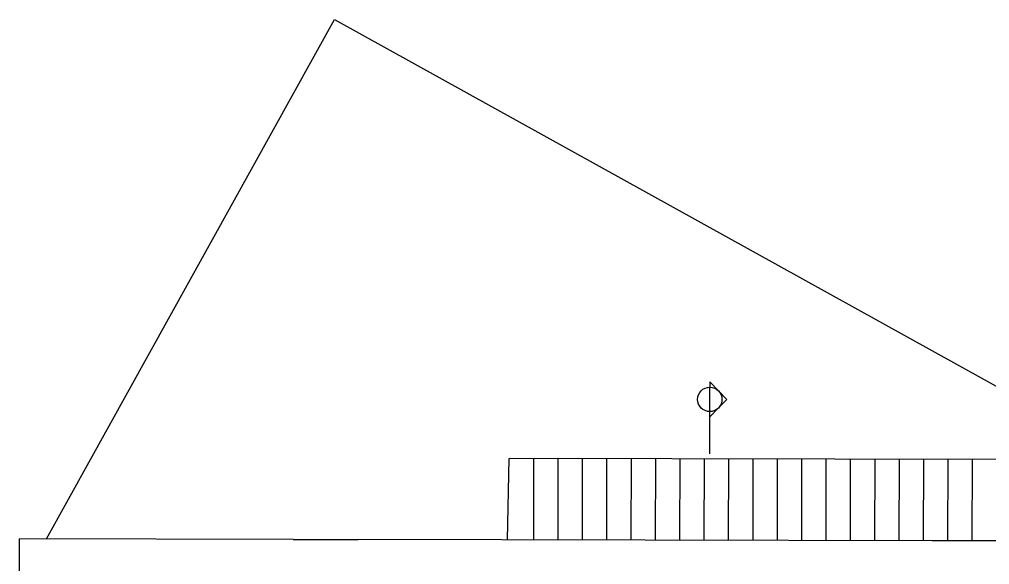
# Model space of a CAD drawing. Header units: millimetres. Extents: x 4804 to 8663, y 84 to 4858.
# Drawn here: x 6526 to 7720, y 4187 to 4858 of the extents above; entities that cross this region are included whole.
import ezdxf

# ---------------------------------------------------------------- set-up
doc = ezdxf.new("R2010")
doc.units = ezdxf.units.MM
for name, color, linetype in [('A-FLOOR-STRS', 3, 'Continuous'), ('A-WALL-FULL-EXTR', 1, 'Continuous'), ('QUOTE', 5, 'Continuous')]:
    doc.layers.add(name, color=color, linetype=linetype)

msp = doc.modelspace()

# ---------------------------------------------------------------- linework, layer by layer
at = {"layer": 'A-FLOOR-STRS'}
for p, q in [((7126.997, 4217.596), (7128.916, 4317.577)), ((7730.297, 4316.401), (7128.916, 4317.577)), ((7158.916, 4317.519), (7158.718, 4217.533)), ((7188.916, 4317.459), (7188.718, 4217.474)), ((7218.916, 4317.4), (7218.718, 4217.414)), ((7248.916, 4317.341), (7248.718, 4217.355)), ((7278.916, 4317.281), (7278.718, 4217.296)), ((7308.916, 4317.222), (7308.718, 4217.236)), ((7338.916, 4317.162), (7338.718, 4217.177)), ((7368.916, 4317.103), (7368.718, 4217.117)), ((7398.916, 4317.044), (7398.718, 4217.058)), ((7428.916, 4316.984), (7428.718, 4216.999)), ((7458.915, 4316.925), (7458.718, 4216.939)), ((7488.915, 4316.865), (7488.717, 4216.88)), ((7518.915, 4316.806), (7518.717, 4216.82)), ((7548.915, 4316.747), (7548.717, 4216.761)), ((7578.915, 4316.687), (7578.717, 4216.702)), ((7608.915, 4316.628), (7608.717, 4216.642)), ((7638.915, 4316.569), (7638.717, 4216.583)), ((7668.915, 4316.509), (7668.717, 4216.523)), ((7698.915, 4316.45), (7698.717, 4216.464))]:
    msp.add_line(p, q, dxfattribs=at)
at = {"layer": 'A-WALL-FULL-EXTR'}
for p, q in [((6559.071, 4218.72), (6913.697, 4858.481)), ((6913.697, 4858.481), (8073.264, 4215.723)), ((6525.849, 4158.786), (6525.968, 4218.786)), ((6862.789, 4218.119), (6525.968, 4218.786)), ((7649.59, 4216.561), (6942.789, 4217.96)), ((7730.567, 4216.401), (7649.59, 4216.561))]:
    msp.add_line(p, q, dxfattribs=at)
at = {"layer": 'A-WALL-FULL-EXTR', "ltscale": 0.1}
msp.add_line((6862.789, 4218.119), (6942.789, 4217.96), dxfattribs=at)
at = {"layer": 'QUOTE'}
for p, q in [((7386.698, 4400.943), (7375.912, 4412.104)), ((7375.912, 4412.104), (7375.912, 4405.519)), ((7375.912, 4323.316), (7375.912, 4405.519)), ((7396.772, 4390.519), (7386.698, 4400.943)), ((7396.772, 4390.519), (7386.698, 4380.095)), ((7386.698, 4380.095), (7375.912, 4368.934))]:
    msp.add_line(p, q, dxfattribs=at)
msp.add_circle((7375.912, 4390.519), 15, dxfattribs=at)

doc.saveas('drawing.dxf')
